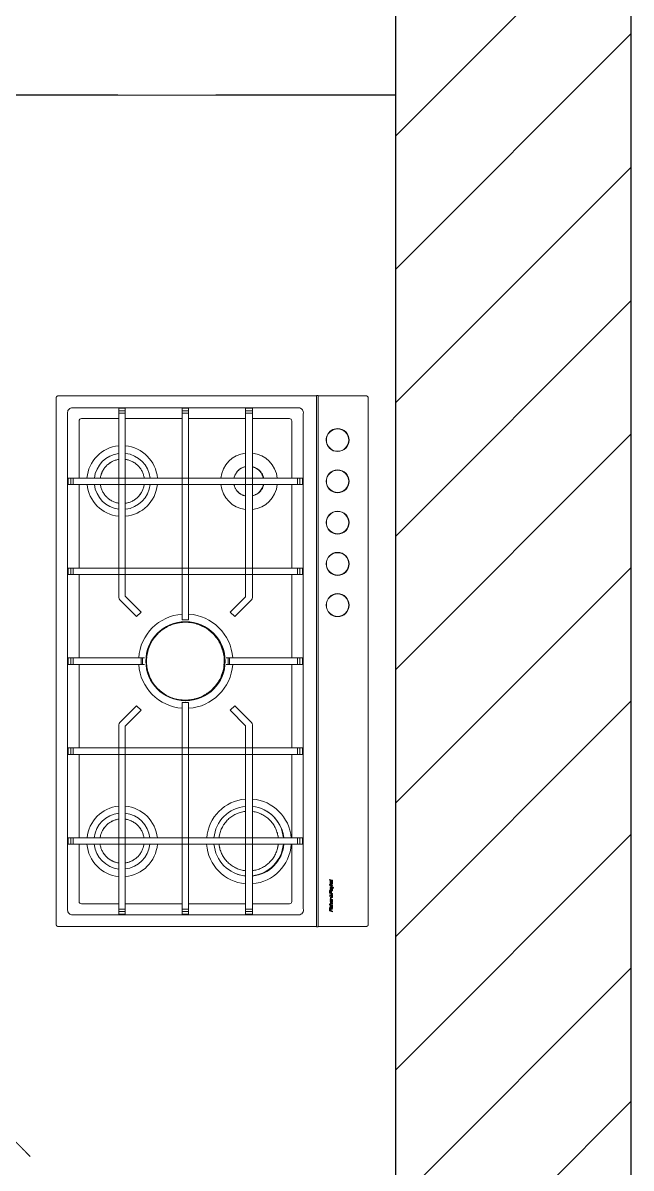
# Model space of a CAD drawing. Header units: millimetres. Extents: x 1680 to 166026, y 35966 to 91121.
# Drawn here: x 45872 to 46905, y 45782 to 47724 of the extents above; entities that cross this region are included whole.
import ezdxf

# ---------------------------------------------------------------- set-up
doc = ezdxf.new("R2010")
doc.units = ezdxf.units.MM
doc.linetypes.add('IMPORT-ACAD_ISO03W100', pattern=[762, 304.8, -457.2])
for name, color, linetype, lineweight in [('A-DETL-THIN', 151, 'Continuous', 18), ('A-GENM', 13, 'Continuous', 18), ('A-WALL', 255, 'Continuous', 18), ('A-WALL-PATT', 111, 'Continuous', 50), ('M-EQPM', 50, 'Continuous', 18)]:
    doc.layers.add(name, color=color, linetype=linetype, lineweight=lineweight)

# ---------------------------------------------------------------- blocks, each defined once
blk = doc.blocks.new('Generic Models 1 - Generic Models 1-312625-mebel yerləşmə planı')
at = {"layer": 'A-GENM', "color": 253, "linetype": 'IMPORT-ACAD_ISO03W100'}
blk.add_line((3294.7, -11569.8), (2674.7, -11569.8), dxfattribs=at)
blk.add_open_spline([(2674.7, -13369.8), (2672.5, -13367.6), (2669.2, -13364.4), (2665.1, -13360.2), (2662.6, -13357.8), (2660.8, -13355.9), (2659, -13354.1), (2657.4, -13352.5), (2655.9, -13351), (2654.5, -13349.6), (2653, -13348.1), (2651.5, -13346.6), (2650.1, -13345.2), (2649.7, -13344.8), (2649.7, -13344.8)], degree=3, knots=[0, 0, 0, 0, 0.0833333, 0.125, 0.1666667, 0.1875, 0.2083333, 0.25, 0.2708333, 0.2916667, 0.3333333, 0.375, 0.4166667, 0.5, 0.5, 0.5, 0.5], dxfattribs=at)
blk = doc.blocks.new('BAr - BAr-320350-mebel yerləşmə planı')
at = {"layer": 'A-GENM', "color": 253, "linetype": 'IMPORT-ACAD_ISO03W100'}
for p, q in [((3294.7, -10969.8), (994.7, -10969.8)), ((994.7, -10969.8), (994.7, -11569.8)), ((994.7, -11569.8), (3294.7, -11569.8))]:
    blk.add_line(p, q, dxfattribs=at)
blk = doc.blocks.new('FP-Revit-CG905DTGX1-GasCooktop-SG-90001649A - Fisher _ Paykel The Kitchen Tools CG365DNGX1 Cooktop-328009-mebel yerləşmə planı')
at = {"layer": 'A-GENM', "color": 251, "linetype": 'IMPORT-ACAD_ISO03W100', "true_color": 0x636466}
for p, q in [((-423.6, -187.8), (-425, -193.1)), ((-425, -193.1), (-423.7, -193.1)), ((-423.7, -193.1), (-423.2, -190.9)), ((-419.3, -187.8), (-423.6, -187.8)), ((-423.2, -190.9), (-420.3, -190.9)), ((-423, -190.1), (-422.6, -188.7)), ((-420, -190.1), (-423, -190.1)), ((-422.6, -188.7), (-419.5, -188.7)), ((-419.4, -189.4), (-420.3, -193.1)), ((-420.3, -190.9), (-420, -190.1)), ((-420.3, -193.1), (-419.2, -193.1)), ((-419.5, -188.7), (-419.3, -187.8)), ((-418.2, -189.4), (-419.4, -189.4)), ((-419.2, -193.1), (-418.2, -189.4)), ((-419.1, -188.6), (-418.9, -187.8)), ((-419.1, -188.6), (-418, -188.6)), ((-417.8, -187.8), (-418.9, -187.8)), ((-418.5, -191.9), (-417.7, -192)), ((-418, -188.6), (-417.8, -187.8)), ((-415, -190.3), (-414.1, -190.3)), ((-412.9, -187.8), (-414.3, -193.1)), ((-413.2, -193.1), (-414.3, -193.1)), ((-413.2, -193.1), (-412.6, -190.8)), ((-411.8, -187.8), (-412.9, -187.8)), ((-412.4, -190), (-411.8, -187.8)), ((-410.8, -191.3), (-411.3, -193.1)), ((-411.3, -193.1), (-410.2, -193.1)), ((-410.2, -193.1), (-409.3, -190)), ((-408.2, -191.4), (-405.1, -191.4)), ((-406, -190.9), (-408, -190.9)), ((-405.1, -191.9), (-406.3, -191.9)), ((-404, -189.1), (-405.1, -193.1)), ((-405.1, -193.1), (-404, -193.1)), ((-404, -189.1), (-402.9, -189.1)), ((-404, -193.1), (-403.4, -190.9)), ((-403.2, -189.9), (-402.9, -189.1)), ((-402, -190.8), (-401, -190.8)), ((-396.9, -192.2), (-398.8, -190.6)), ((-398, -190.5), (-396.7, -191.6)), ((-396.5, -191), (-395.7, -191.1)), ((-395.7, -193.1), (-396.5, -192.5)), ((-395.7, -191.1), (-396.1, -192)), ((-396.1, -192), (-395.3, -192.6)), ((-395.3, -192.6), (-395.7, -193.1)), ((-395, -193.1), (-393.6, -187.8)), ((-395, -193.1), (-393.7, -193.1)), ((-393.7, -193.1), (-393.3, -191.4)), ((-393.6, -187.8), (-390.1, -187.8)), ((-393.3, -191.4), (-391.3, -191.4)), ((-392.5, -188.7), (-393, -190.5)), ((-393, -190.5), (-391.3, -190.5)), ((-392.5, -188.7), (-390.9, -188.7)), ((-388.9, -190.4), (-387.7, -190.3)), ((-386.7, -193.1), (-386.3, -192.3)), ((-386.7, -193.1), (-385.6, -193.1)), ((-386.3, -191.2), (-386, -190.3)), ((-385.6, -193.1), (-384.9, -190.6)), ((-384.9, -194), (-385.1, -194.8)), ((-384.6, -189.4), (-384.1, -192.9)), ((-383.5, -189.4), (-384.6, -189.4)), ((-384.1, -192.9), (-383.1, -192.9)), ((-383.1, -192.5), (-383.5, -189.4)), ((-383.1, -192.5), (-381.4, -189.4)), ((-382.5, -193.3), (-380.3, -189.4)), ((-380.3, -189.4), (-381.4, -189.4)), ((-379.6, -187.8), (-381, -193.1)), ((-381, -193.1), (-380.1, -193.1)), ((-380.1, -193.1), (-379.6, -191.5)), ((-379.6, -187.8), (-378.7, -187.8)), ((-379.6, -191.5), (-378.8, -191.5)), ((-378.7, -187.8), (-379.5, -190.8)), ((-379, -190.8), (-379.5, -190.8)), ((-379, -190.8), (-377.6, -189.4)), ((-378.1, -193.1), (-378.8, -191.5)), ((-376.1, -189.4), (-378.2, -191.1)), ((-378.2, -191.1), (-376.8, -193.1)), ((-376.8, -193.1), (-378.1, -193.1)), ((-377.6, -189.4), (-376.1, -189.4)), ((-375.6, -191.4), (-372.5, -191.4)), ((-373.4, -190.9), (-375.4, -190.9)), ((-372.5, -191.9), (-373.7, -191.9)), ((-371.1, -187.8), (-372.5, -193.1)), ((-372.5, -193.1), (-371.4, -193.1)), ((-371.4, -193.1), (-370, -187.8)), ((-370, -187.8), (-371.1, -187.8))]:
    blk.add_line(p, q, dxfattribs=at)
for centre, radius, start, end in [((-416.7, -191.3), 1.23, 214.3054, 263.6946), ((-411.7, -191), 0.923, 345.1576, 165.1697), ((-410.9, -191.3), 2.01, 41.3857, 138.5902), ((-400.6, -190.1), 4.21, 339.5508, 348.8631), ((-386.9, -191.3), 1.3, 49.1601, 130.8399)]:
    blk.add_arc(centre, radius, start, end, dxfattribs=at)
for points, knots in [([(-418.5, -191.9), (-418.6, -192.3), (-418.6, -192.5), (-418.4, -192.7), (-418.1, -193), (-417.2, -193.1), (-416.2, -193.1), (-415.2, -193), (-414.6, -192.5), (-414.3, -191.8), (-414.3, -191.2), (-414.8, -190.9), (-416, -190.8), (-416.8, -190.8), (-417.2, -190.5), (-417.1, -190.2), (-416.4, -190), (-415.7, -190), (-415, -190.3)], [0, 0, 0, 0, 0.00101555, 0.00209891, 0.00386504, 0.0063921, 0.00949688, 0.01255713, 0.01531814, 0.01770141, 0.01985043, 0.02252504, 0.025385, 0.02802835, 0.02978801, 0.03140332, 0.03339126, 0.03577395, 0.03577395, 0.03577395, 0.03577395]), ([(-414.1, -190.3), (-414, -190), (-414, -189.8), (-414.2, -189.5), (-414.6, -189.4), (-414.9, -189.3), (-415.8, -189.3), (-416.7, -189.4), (-417.2, -189.4), (-417.6, -189.6), (-417.9, -189.9), (-418.1, -190.2), (-418.2, -190.6)], [0, 0, 0, 0, 0.000936, 0.00197209, 0.00313911, 0.00490782, 0.00721327, 0.00961908, 0.01158004, 0.01304748, 0.01442254, 0.01570319, 0.01570319, 0.01570319, 0.01570319]), ([(-418.2, -190.6), (-418.2, -191), (-418.1, -191.2), (-417.9, -191.4), (-417.6, -191.5), (-417, -191.6), (-416.4, -191.6), (-415.9, -191.6), (-415.7, -191.7), (-415.6, -191.9), (-415.6, -192.2), (-415.9, -192.5), (-416.2, -192.5), (-416.9, -192.5)], [0, 0, 0, 0, 0.00103198, 0.00202846, 0.00340252, 0.00511232, 0.0070196, 0.0085608, 0.00974536, 0.01062946, 0.01164759, 0.01272299, 0.01426813, 0.01426813, 0.01426813, 0.01426813]), ([(-405.1, -191.4), (-405, -190.9), (-404.9, -190.4), (-404.9, -189.9), (-405.2, -189.6), (-405.6, -189.4), (-406.3, -189.4), (-407, -189.4), (-407.7, -189.4), (-408.3, -189.6), (-408.7, -190), (-409.1, -190.7), (-409.3, -191.5), (-409.4, -192.4), (-409.1, -192.9), (-408, -193.2), (-406.9, -193.2), (-406, -192.9), (-405.5, -192.6)], [0, 0, 0, 0, 0.00166687, 0.00324154, 0.00470737, 0.00639344, 0.00848995, 0.01073866, 0.01299825, 0.01500779, 0.01717043, 0.01959079, 0.02231519, 0.02485556, 0.02761068, 0.03065733, 0.03407159, 0.03697849, 0.03697849, 0.03697849, 0.03697849]), ([(-408.2, -191.4), (-408.3, -191.9), (-408.3, -192.1), (-408, -192.4), (-407.4, -192.5), (-406.8, -192.4), (-406.4, -192.1), (-406.3, -191.9)], [0, 0, 0, 0, 0.001208462, 0.00259624, 0.004317218, 0.006253082, 0.007770716, 0.007770716, 0.007770716, 0.007770716]), ([(-408, -190.9), (-407.9, -190.5), (-407.8, -190.3), (-407.6, -190.1), (-407.1, -190), (-406.6, -190), (-406.2, -190), (-406, -190.2), (-405.9, -190.5), (-406, -190.9)], [0, 0, 0, 0, 0.000995007, 0.002217353, 0.003706201, 0.005198005, 0.006421845, 0.007462705, 0.008554105, 0.008554105, 0.008554105, 0.008554105]), ([(-403.4, -190.9), (-403.2, -190.5), (-402.8, -190.2), (-402.4, -190.1), (-402.1, -190.1), (-401.9, -190.5), (-402, -190.8)], [0, 0, 0, 0, 0.001428068, 0.002743462, 0.003918682, 0.005082479, 0.005082479, 0.005082479, 0.005082479]), ([(-403.2, -189.9), (-402.7, -189.6), (-402, -189.4), (-401.3, -189.5), (-400.9, -189.9), (-400.8, -190.4), (-401, -190.8)], [0, 0, 0, 0, 0.002147923, 0.004368067, 0.006386307, 0.008117093, 0.008117093, 0.008117093, 0.008117093]), ([(-400.7, -191.5), (-400.9, -192.5), (-400.5, -192.9), (-400, -193), (-399.3, -193.1), (-398.4, -193.1), (-397.1, -193), (-396.5, -192.5)], [0, 0, 0, 0, 0.00222857, 0.00410109, 0.00650482, 0.00970937, 0.01299067, 0.01299067, 0.01299067, 0.01299067]), ([(-398, -190.5), (-397.6, -190.4), (-397.2, -190.3), (-396.7, -190.3), (-396.4, -190.1), (-396.1, -189.8), (-395.9, -189.2), (-395.9, -188.9), (-396.1, -188.6), (-396.4, -188.4), (-396.9, -188.4), (-397.5, -188.4), (-398.2, -188.4), (-398.7, -188.5), (-399.2, -188.8), (-399.4, -189.2), (-399.5, -189.6), (-399.4, -190.3), (-399.2, -190.4), (-399.6, -190.4), (-400.1, -190.6), (-400.5, -190.9), (-400.7, -191.5)], [0, 0, 0, 0, 0.00144273, 0.00284938, 0.00433764, 0.00595354, 0.00743504, 0.00882402, 0.00991654, 0.01127461, 0.01282509, 0.01471409, 0.01664894, 0.01856912, 0.02033644, 0.02195907, 0.0237296, 0.02512356, 0.0264622, 0.02766896, 0.02925245, 0.03107374, 0.03107374, 0.03107374, 0.03107374]), ([(-398.8, -190.6), (-399.3, -190.7), (-399.7, -190.8), (-399.9, -191.1), (-400, -191.6), (-400.1, -192), (-400.1, -192.2), (-400, -192.5), (-399.6, -192.6), (-398.6, -192.7), (-397.2, -192.6), (-396.9, -192.2)], [0, 0, 0, 0, 0.00130303, 0.0025985, 0.00399029, 0.00529574, 0.00638137, 0.00741962, 0.00927282, 0.01228446, 0.01551349, 0.01551349, 0.01551349, 0.01551349]), ([(-391.3, -191.4), (-390.3, -191.3), (-389.6, -191.1), (-389.1, -190.4), (-388.8, -189.5), (-388.7, -188.7), (-388.9, -188), (-390.1, -187.8)], [0, 0, 0, 0, 0.00280013, 0.00553078, 0.00834397, 0.01105808, 0.0140877, 0.0140877, 0.0140877, 0.0140877]), ([(-390.9, -188.7), (-390.3, -188.7), (-390.1, -189), (-390, -189.3), (-390.2, -189.8), (-390.4, -190.5), (-391.3, -190.5)], [0, 0, 0, 0, 0.001357423, 0.002620336, 0.004375869, 0.006732232, 0.006732232, 0.006732232, 0.006732232]), ([(-386.3, -192.3), (-386.6, -192.7), (-387, -192.9), (-387.6, -193.1), (-388.3, -193.1), (-389, -193.1), (-389.5, -192.8), (-389.6, -192.2), (-389.4, -191.6), (-389, -191.2), (-388.3, -190.9), (-387.6, -190.9), (-386.7, -190.9), (-386.3, -191.2)], [0, 0, 0, 0, 0.00170615, 0.00368087, 0.00594742, 0.00812611, 0.01007486, 0.01202866, 0.01403738, 0.01622946, 0.01846476, 0.0210453, 0.02347376, 0.02347376, 0.02347376, 0.02347376]), ([(-388.9, -190.4), (-388.6, -189.8), (-387.8, -189.5), (-386.9, -189.3), (-386, -189.3), (-385.4, -189.5), (-384.9, -189.8), (-384.9, -190.6)], [0, 0, 0, 0, 0.00260323, 0.0054598, 0.00812035, 0.01044851, 0.01262372, 0.01262372, 0.01262372, 0.01262372]), ([(-386.6, -191.5), (-387.2, -191.4), (-387.8, -191.4), (-388.2, -191.6), (-388.5, -191.9), (-388.3, -192.4)], [0, 0, 0, 0, 0.001810254, 0.003412592, 0.004892411, 0.004892411, 0.004892411, 0.004892411]), ([(-388.3, -192.4), (-387.4, -192.7), (-386.7, -192.4), (-386.3, -191.8), (-386.6, -191.5)], [0, 0, 0, 0, 0.002638041, 0.004708433, 0.004708433, 0.004708433, 0.004708433]), ([(-372.5, -191.4), (-372.4, -190.9), (-372.3, -190.4), (-372.4, -189.9), (-372.6, -189.6), (-373.1, -189.4), (-373.7, -189.4), (-374.5, -189.4), (-375.1, -189.4), (-375.7, -189.6), (-376.1, -190), (-376.5, -190.7), (-376.7, -191.5), (-376.8, -192.4), (-376.5, -192.9), (-375.4, -193.2), (-374.4, -193.2), (-373.4, -192.9), (-372.9, -192.6)], [0, 0, 0, 0, 0.00166687, 0.00324154, 0.00470737, 0.00639344, 0.00848995, 0.01073866, 0.01299825, 0.01500779, 0.01717043, 0.01959079, 0.02231519, 0.02485556, 0.02761068, 0.03065733, 0.03407159, 0.03697849, 0.03697849, 0.03697849, 0.03697849]), ([(-375.6, -191.4), (-375.7, -191.9), (-375.7, -192.1), (-375.5, -192.4), (-374.8, -192.5), (-374.3, -192.4), (-373.8, -192.1), (-373.7, -191.9)], [0, 0, 0, 0, 0.001208462, 0.00259624, 0.004317218, 0.006253082, 0.007770716, 0.007770716, 0.007770716, 0.007770716]), ([(-375.4, -190.9), (-375.4, -190.5), (-375.2, -190.3), (-375, -190.1), (-374.5, -190), (-374, -190), (-373.7, -190), (-373.4, -190.2), (-373.4, -190.5), (-373.4, -190.9)], [0, 0, 0, 0, 0.000995007, 0.002217353, 0.003706201, 0.005198005, 0.006421845, 0.007462705, 0.008554105, 0.008554105, 0.008554105, 0.008554105])]:
    blk.add_open_spline(points, degree=3, knots=knots, dxfattribs=at)
for points, degree in [([(-405.5, -192.6), (-405.1, -191.9)], 1), ([(-385.1, -194.8), (-384.3, -194.8), (-383.3, -194.5), (-382.5, -193.3)], 3), ([(-384.9, -194), (-384.4, -194), (-383.7, -193.6)], 2), ([(-383.7, -193.6), (-383.1, -192.9)], 1), ([(-372.9, -192.6), (-372.5, -191.9)], 1)]:
    blk.add_open_spline(points, degree=degree, dxfattribs=at)
at = {"layer": 'M-EQPM', "color": 251, "true_color": 0x636466}
for p, q in [((-450, 272.1), (-450, -165.8)), ((446, 276.1), (-446, 276.1)), ((450, -165.8), (450, 272.1)), ((422, 256.6), (-422.2, 256.6)), ((-310.4, 251), (-310.4, 255.6)), ((-310.4, 255.6), (-299.6, 255.6)), ((-299.6, 255.6), (-299.6, 251)), ((-158, 251), (-158, 255.6)), ((-158, 255.6), (-147, 255.6)), ((-147, 255.6), (-147, 251)), ((-5.5, 251), (-5.5, 255.6)), ((-5.5, 255.6), (5.5, 255.6)), ((5.5, 255.6), (5.5, 251)), ((147, 251), (147, 255.6)), ((158, 255.6), (147, 255.6)), ((158, 255.6), (158, 251)), ((299.6, 251), (299.6, 255.6)), ((310.4, 255.6), (299.6, 255.6)), ((310.4, 255.6), (310.4, 251)), ((-430.2, 248.4), (-430.2, -135.7)), ((-411.3, 169.5), (-411.3, 233.2)), ((-407.4, 237.1), (-310.4, 237.1)), ((-310.4, 247.1), (-310.4, 251)), ((-299.6, 251), (-310.4, 251)), ((-310.4, 59.1), (-310.4, 247.1)), ((-310.4, 247.1), (-299.6, 247.1)), ((-299.6, 251), (-299.6, 247.1)), ((-299.6, 247.1), (-299.6, 59.1)), ((-299.6, 237.1), (-158, 237.1)), ((-158, 247.1), (-158, 251)), ((-147, 251), (-158, 251)), ((-158, 59.1), (-158, 247.1)), ((-158, 247.1), (-147, 247.1)), ((-147, 251), (-147, 247.1)), ((-147, 247.1), (-147, 59.1)), ((-147, 237.1), (-5.5, 237.1)), ((-5.5, 247.1), (-5.5, 251)), ((-5.5, 251), (5.5, 251)), ((-5.5, 131.4), (-5.5, 247.1)), ((5.5, 247.1), (-5.5, 247.1)), ((5.5, 251), (5.5, 247.1)), ((5.5, 247.1), (5.5, 131.4)), ((5.5, 237.1), (147, 237.1)), ((147, 247.1), (147, 251)), ((147, 251), (158, 251)), ((147, 59.1), (147, 247.1)), ((158, 247.1), (147, 247.1)), ((158, 251), (158, 247.1)), ((158, 247.1), (158, 59.1)), ((158, 237.1), (299.6, 237.1)), ((299.6, 247.1), (299.6, 251)), ((299.6, 251), (310.4, 251)), ((299.6, 59.1), (299.6, 247.1)), ((310.4, 247.1), (299.6, 247.1)), ((310.4, 251), (310.4, 247.1)), ((310.4, 247.1), (310.4, 59.1)), ((310.4, 237.1), (407.4, 237.1)), ((411.3, 233.2), (411.3, 169.5)), ((429.7, -135.7), (429.7, 248.5)), ((-428.9, 169.5), (-424.4, 169.5)), ((-428.9, 169.5), (-428.9, 158.7)), ((-424.4, 158.7), (-428.9, 158.7)), ((-424.4, 169.5), (-420.5, 169.5)), ((-424.4, 169.5), (-424.4, 158.7)), ((-420.5, 158.7), (-424.4, 158.7)), ((-108, 169.5), (-420.5, 169.5)), ((-420.5, 169.5), (-420.5, 158.7)), ((-420.5, 158.7), (-118.1, 158.7)), ((-411.3, 62), (-411.3, 158.7)), ((-118.1, 158.7), (-110.4, 158.7)), ((-110.4, 158.7), (-83.3, 131.8)), ((-101.2, 165.1), (-103.8, 167.8)), ((-75.6, 139.5), (-101.2, 165.1)), ((101.2, 165.1), (75.6, 139.5)), ((83.3, 131.8), (110.4, 158.7)), ((103.8, 167.8), (101.2, 165.1)), ((420.5, 169.5), (108, 169.5)), ((110.4, 158.7), (118.1, 158.7)), ((118.1, 158.7), (420.5, 158.7)), ((411.3, 158.7), (411.3, 62)), ((420.5, 169.5), (424.4, 169.5)), ((420.5, 158.7), (420.5, 169.5)), ((424.4, 158.7), (420.5, 158.7)), ((424.4, 169.5), (428.9, 169.5)), ((424.4, 158.7), (424.4, 169.5)), ((428.9, 158.7), (424.4, 158.7)), ((428.9, 158.7), (428.9, 169.5)), ((-83.3, 131.8), (-75.6, 139.5)), ((75.6, 139.5), (83.3, 131.8)), ((-5.5, 129.4), (-5.5, 131.4)), ((-5.5, 131.4), (5.5, 131.4)), ((-5.5, 126), (-5.5, 129.4)), ((-5.5, 129.4), (5.5, 129.4)), ((5.5, 131.4), (5.5, 129.4)), ((5.5, 129.4), (5.5, 126)), ((-428.9, 62), (-424.4, 62)), ((-428.9, 62), (-428.9, 51.2)), ((-424.4, 62), (-420.5, 62)), ((-424.4, 62), (-424.4, 51.2)), ((-420.5, 62), (-70, 62)), ((-420.5, 62), (-420.5, 51.2)), ((-310.4, -133.8), (-310.4, 59.1)), ((-299.6, 59.1), (-299.6, -133.8)), ((-158, -133.8), (-158, 59.1)), ((-147, 59.1), (-147, -133.8)), ((-70, 62), (-69.9, 62)), ((-70, 51.2), (-70, 62)), ((-69.9, 62), (-69.9, 51.2)), ((69.9, 62), (70, 62)), ((69.9, 51.2), (69.9, 62)), ((70, 62), (420.5, 62)), ((70, 62), (70, 51.2)), ((147, -133.8), (147, 59.1)), ((158, 59.1), (158, -133.8)), ((299.6, -133.8), (299.6, 59.1)), ((310.4, 59.1), (310.4, -133.8)), ((420.5, 62), (424.4, 62)), ((420.5, 51.2), (420.5, 62)), ((424.4, 62), (428.9, 62)), ((424.4, 51.2), (424.4, 62)), ((428.9, 51.2), (428.9, 62)), ((-424.4, 51.2), (-428.9, 51.2)), ((-420.5, 51.2), (-424.4, 51.2)), ((-70, 51.2), (-420.5, 51.2)), ((-411.3, -45.5), (-411.3, 51.2)), ((-69.9, 51.2), (-70, 51.2)), ((70, 51.2), (69.9, 51.2)), ((420.5, 51.2), (70, 51.2)), ((411.3, 51.2), (411.3, -45.5)), ((424.4, 51.2), (420.5, 51.2)), ((428.9, 51.2), (424.4, 51.2)), ((-5.5, -16.1), (-5.5, -12.6)), ((-5.5, -18.1), (-5.5, -16.1)), ((-5.5, -16.1), (5.5, -16.1)), ((-5.5, -133.8), (-5.5, -18.1)), ((-5.5, -18.1), (5.5, -18.1)), ((5.5, -12.6), (5.5, -16.1)), ((5.5, -16.1), (5.5, -18.1)), ((5.5, -18.1), (5.5, -133.8)), ((-83.3, -19.6), (-109.4, -45.5)), ((-101.2, -52.8), (-75.6, -27.2)), ((-75.6, -27.2), (-83.3, -19.6)), ((83.3, -19.6), (75.6, -27.2)), ((75.6, -27.2), (101.2, -52.8)), ((109.4, -45.5), (83.3, -19.6)), ((-428.9, -45.5), (-424.4, -45.5)), ((-428.9, -45.5), (-428.9, -57.1)), ((-424.4, -57.1), (-428.9, -57.1)), ((-424.4, -45.5), (-420.5, -45.5)), ((-424.4, -45.5), (-424.4, -57.1)), ((-420.5, -57.1), (-424.4, -57.1)), ((-118.1, -45.5), (-420.5, -45.5)), ((-420.5, -45.5), (-420.5, -57.1)), ((-420.5, -57.1), (-108, -57.1)), ((-411.3, -119.9), (-411.3, -57.1)), ((-109.4, -45.5), (-118.1, -45.5)), ((-103.8, -55.5), (-101.2, -52.8)), ((101.2, -52.8), (103.8, -55.5)), ((108, -57.1), (420.5, -57.1)), ((118.1, -45.5), (109.4, -45.5)), ((420.5, -45.5), (118.1, -45.5)), ((411.3, -57.1), (411.3, -119.9)), ((420.5, -57.1), (420.5, -45.5)), ((420.5, -45.5), (424.4, -45.5)), ((424.4, -57.1), (420.5, -57.1)), ((424.4, -45.5), (428.9, -45.5)), ((424.4, -57.1), (424.4, -45.5)), ((428.9, -57.1), (424.4, -57.1)), ((428.9, -57.1), (428.9, -45.5)), ((-310.4, -123.9), (-407.4, -123.9)), ((-310.4, -137.6), (-310.4, -133.8)), ((-310.4, -133.8), (-299.6, -133.8)), ((-158, -123.9), (-299.6, -123.9)), ((-299.6, -133.8), (-299.6, -137.6)), ((-158, -137.6), (-158, -133.8)), ((-158, -133.8), (-147, -133.8)), ((-5.5, -123.9), (-147, -123.9)), ((-147, -133.8), (-147, -137.6)), ((-5.5, -137.6), (-5.5, -133.8)), ((-5.5, -133.8), (5.5, -133.8)), ((147, -123.9), (5.5, -123.9)), ((5.5, -133.8), (5.5, -137.6)), ((147, -137.6), (147, -133.8)), ((158, -133.8), (147, -133.8)), ((299.6, -123.9), (158, -123.9)), ((158, -133.8), (158, -137.6)), ((299.6, -137.6), (299.6, -133.8)), ((310.4, -133.8), (299.6, -133.8)), ((407.4, -123.9), (310.4, -123.9)), ((310.4, -133.8), (310.4, -137.6)), ((-419.6, -143.6), (419.5, -143.6)), ((-310.4, -142.2), (-310.4, -137.6)), ((-310.4, -137.6), (-299.6, -137.6)), ((-310.4, -142.2), (-299.6, -142.2)), ((-299.6, -137.6), (-299.6, -142.2)), ((-158, -142.2), (-158, -137.6)), ((-158, -137.6), (-147, -137.6)), ((-158, -142.2), (-147, -142.2)), ((-147, -137.6), (-147, -142.2)), ((-5.5, -142.2), (-5.5, -137.6)), ((-5.5, -137.6), (5.5, -137.6)), ((-5.5, -142.2), (5.5, -142.2)), ((5.5, -137.6), (5.5, -142.2)), ((147, -142.2), (147, -137.6)), ((158, -137.6), (147, -137.6)), ((158, -142.2), (147, -142.2)), ((158, -137.6), (158, -142.2)), ((299.6, -142.2), (299.6, -137.6)), ((310.4, -137.6), (299.6, -137.6)), ((310.4, -142.2), (299.6, -142.2)), ((310.4, -137.6), (310.4, -142.2)), ((-450.5, -165.8), (-450.5, -168.8)), ((-450.5, -168.8), (-450.5, -165.8)), ((-450.5, -165.8), (-449.8, -165.8)), ((-449.8, -168.8), (-450.5, -168.8)), ((-449.8, -165.8), (-450, -165.8)), ((-450, -168.8), (-450, -249.9)), ((-450, -168.8), (-449.8, -168.8)), ((-449, -165.8), (-449.8, -165.8)), ((-449.8, -168.8), (-449, -168.8)), ((449, -165.8), (-449, -165.8)), ((-449, -168.8), (449, -168.8)), ((449.8, -165.8), (449, -165.8)), ((449, -168.8), (449.8, -168.8)), ((450, -165.8), (449.8, -165.8)), ((449.8, -165.8), (450.5, -165.8)), ((449.8, -168.8), (450, -168.8)), ((450.5, -168.8), (449.8, -168.8)), ((450, -249.9), (450, -168.8)), ((450.5, -168.8), (450.5, -165.8)), ((450.5, -165.8), (450.5, -168.8)), ((-446, -253.9), (446, -253.9))]:
    blk.add_line(p, q, dxfattribs=at)
at = {"layer": 'M-EQPM', "color": 251, "true_color": 0x636466, "flags": 128}
for points in [[(-310.4, 201.4), (-311, 201.3), (-312.5, 201), (-313.9, 200.7), (-315.4, 200.3), (-316.8, 199.9), (-318.2, 199.4), (-319.6, 198.8), (-321, 198.2), (-322.4, 197.5), (-323.7, 196.8), (-325, 196), (-326.2, 195.2), (-327.5, 194.3), (-328.6, 193.4), (-329.8, 192.4), (-330.9, 191.4), (-332, 190.4), (-333, 189.3), (-334, 188.1), (-334.9, 187), (-335.8, 185.7), (-336.6, 184.5), (-337.4, 183.2), (-338.2, 181.9), (-338.8, 180.6), (-339.5, 179.2), (-340, 177.8), (-340.6, 176.4), (-341, 175), (-341.4, 173.5), (-341.8, 172), (-342.1, 170.6), (-342.2, 169.5)], [(-267.8, 169.8), (-268.1, 171.2), (-268.4, 172.7), (-268.8, 174.2), (-269.2, 175.6), (-269.7, 177), (-270.2, 178.4), (-270.8, 179.8), (-271.5, 181.2), (-272.2, 182.5), (-272.9, 183.8), (-273.7, 185.1), (-274.6, 186.3), (-275.5, 187.5), (-276.5, 188.7), (-277.5, 189.8), (-278.5, 190.9), (-279.6, 191.9), (-280.7, 192.9), (-281.9, 193.8), (-283.1, 194.7), (-284.3, 195.6), (-285.6, 196.4), (-286.9, 197.1), (-288.3, 197.8), (-289.6, 198.5), (-291, 199.1), (-292.4, 199.6), (-293.8, 200.1), (-295.3, 200.5), (-296.7, 200.9), (-298.2, 201.2), (-299.6, 201.4)], [(299.4, 200.9), (297.9, 200.7), (296.5, 200.4), (295, 200), (293.6, 199.6), (292.1, 199.1), (290.7, 198.5), (289.4, 197.9), (288, 197.3), (286.7, 196.6), (285.4, 195.8), (284.1, 195), (282.9, 194.1), (281.7, 193.2), (280.5, 192.3), (279.4, 191.3), (278.3, 190.2), (277.3, 189.1), (276.3, 188), (275.3, 186.9), (274.4, 185.6), (273.6, 184.4), (272.8, 183.1), (272, 181.8), (271.3, 180.5), (270.7, 179.1), (270.1, 177.8), (269.6, 176.3), (269.1, 174.9), (268.7, 173.5), (268.3, 172), (268, 170.5), (267.9, 169.5)], [(342.1, 169.7), (341.8, 171.2), (341.5, 172.7), (341.1, 174.1), (340.7, 175.6), (340.2, 177), (339.6, 178.4), (339, 179.8), (338.4, 181.1), (337.6, 182.4), (336.9, 183.7), (336, 185), (335.2, 186.2), (334.2, 187.4), (333.3, 188.5), (332.3, 189.7), (331.2, 190.7), (330.1, 191.7), (329, 192.7), (327.8, 193.7), (326.6, 194.6), (325.3, 195.4), (324, 196.2), (322.7, 196.9), (321.4, 197.6), (320, 198.2), (318.6, 198.8), (317.2, 199.3), (315.8, 199.8), (314.3, 200.2), (312.9, 200.5), (311.4, 200.8), (310.4, 201)], [(-342.2, 158.6), (-341.9, 157.1), (-341.6, 155.6), (-341.2, 154.2), (-340.8, 152.7), (-340.3, 151.3), (-339.8, 149.9), (-339.2, 148.5), (-338.5, 147.2), (-337.8, 145.8), (-337.1, 144.5), (-336.3, 143.3), (-335.4, 142), (-334.5, 140.8), (-333.5, 139.7), (-332.5, 138.6), (-331.5, 137.5), (-330.4, 136.4), (-329.3, 135.5), (-328.1, 134.5), (-326.9, 133.6), (-325.7, 132.8), (-324.4, 132), (-323.1, 131.2), (-321.7, 130.5), (-320.4, 129.9), (-319, 129.3), (-317.6, 128.7), (-316.2, 128.3), (-314.7, 127.9), (-313.3, 127.5), (-311.8, 127.2), (-310.4, 127)], [(-299.6, 127), (-299, 127.1), (-297.5, 127.3), (-296.1, 127.7), (-294.6, 128), (-293.2, 128.5), (-291.8, 129), (-290.4, 129.5), (-289, 130.2), (-287.6, 130.8), (-286.3, 131.5), (-285, 132.3), (-283.8, 133.1), (-282.5, 134), (-281.4, 134.9), (-280.2, 135.9), (-279.1, 136.9), (-278, 138), (-277, 139.1), (-276, 140.2), (-275.1, 141.4), (-274.2, 142.6), (-273.4, 143.9), (-272.6, 145.1), (-271.8, 146.5), (-271.2, 147.8), (-270.5, 149.2), (-270, 150.6), (-269.4, 152), (-269, 153.4), (-268.6, 154.8), (-268.2, 156.3), (-267.9, 157.8), (-267.8, 158.7)], [(267.7, 158.7), (267.9, 157.8), (268.1, 156.3), (268.5, 154.8), (268.9, 153.4), (269.3, 151.9), (269.8, 150.5), (270.4, 149.1), (271, 147.7), (271.6, 146.4), (272.4, 145.1), (273.1, 143.8), (274, 142.5), (274.8, 141.3), (275.8, 140.1), (276.7, 139), (277.7, 137.8), (278.8, 136.8), (279.9, 135.8), (281, 134.8), (282.2, 133.8), (283.4, 132.9), (284.7, 132.1), (286, 131.3), (287.3, 130.6), (288.6, 129.9), (290, 129.3), (291.4, 128.7), (292.8, 128.2), (294.2, 127.7), (295.7, 127.3), (297.1, 127), (298.6, 126.7), (299.6, 126.5)], [(310.6, 126.6), (312.1, 126.8), (313.5, 127.1), (315, 127.5), (316.4, 127.9), (317.9, 128.4), (319.3, 129), (320.6, 129.6), (322, 130.2), (323.3, 130.9), (324.6, 131.7), (325.9, 132.5), (327.1, 133.4), (328.3, 134.3), (329.5, 135.2), (330.6, 136.2), (331.7, 137.3), (332.7, 138.4), (333.7, 139.5), (334.7, 140.6), (335.6, 141.9), (336.4, 143.1), (337.2, 144.4), (338, 145.7), (338.7, 147), (339.3, 148.4), (339.9, 149.7), (340.4, 151.2), (340.9, 152.6), (341.3, 154), (341.7, 155.5), (342, 157), (342.2, 158.4)], [(66, 56.7), (66, 59.3), (65.8, 62), (65.6, 64.6), (65.2, 67.2), (64.7, 69.8), (64.1, 72.4), (63.5, 74.9), (62.7, 77.4), (61.8, 79.9), (60.8, 82.4), (59.7, 84.8), (58.6, 87.2), (57.3, 89.5), (55.9, 91.7), (54.5, 94), (53, 96.1), (51.3, 98.2), (49.6, 100.2), (47.9, 102.2), (46, 104), (44.1, 105.8), (42.1, 107.6), (40, 109.2), (37.9, 110.8), (35.7, 112.2), (33.4, 113.6), (31.1, 114.9), (28.8, 116.1), (26.4, 117.2), (23.9, 118.2), (21.4, 119.1), (18.9, 119.9), (16.4, 120.6), (13.8, 121.2), (11.2, 121.7), (8.6, 122.1), (6, 122.4), (3.4, 122.6), (0.7, 122.7), (-1.9, 122.7), (-4.6, 122.5), (-7.2, 122.3), (-9.8, 122), (-12.4, 121.5), (-15, 121), (-17.6, 120.3), (-20.1, 119.6), (-22.6, 118.7), (-25.1, 117.8), (-27.5, 116.7), (-29.9, 115.6), (-32.2, 114.3), (-34.5, 113), (-36.7, 111.6), (-38.9, 110.1), (-41, 108.5), (-43, 106.8), (-45, 105), (-46.9, 103.2), (-48.7, 101.3), (-50.4, 99.3), (-52.1, 97.2), (-53.7, 95.1), (-55.2, 92.9), (-56.6, 90.7), (-57.9, 88.4), (-59.1, 86.1), (-60.2, 83.7), (-61.3, 81.3), (-62.2, 78.8), (-63, 76.3), (-63.8, 73.8), (-64.4, 71.2), (-64.9, 68.6), (-65.4, 66), (-65.7, 63.4), (-65.9, 60.7), (-66, 58.1), (-66, 56.7)], [(-66, 56.7), (-66, 54), (-65.8, 51.4), (-65.6, 48.8), (-65.2, 46.2), (-64.7, 43.6), (-64.1, 41), (-63.5, 38.4), (-62.7, 35.9), (-61.8, 33.4), (-60.8, 31), (-59.7, 28.6), (-58.6, 26.2), (-57.3, 23.9), (-55.9, 21.6), (-54.5, 19.4), (-53, 17.2), (-51.3, 15.2), (-49.6, 13.1), (-47.9, 11.2), (-46, 9.3), (-44.1, 7.5), (-42.1, 5.8), (-40, 4.1), (-37.9, 2.6), (-35.7, 1.1), (-33.4, -0.3), (-31.1, -1.6), (-28.8, -2.8), (-26.4, -3.9), (-23.9, -4.9), (-21.4, -5.8), (-18.9, -6.6), (-16.4, -7.3), (-13.8, -7.9), (-11.2, -8.4), (-8.6, -8.8), (-6, -9.1), (-3.4, -9.3), (-0.7, -9.3), (1.9, -9.3), (4.6, -9.2), (7.2, -9), (9.8, -8.6), (12.4, -8.2), (15, -7.6), (17.6, -7), (20.1, -6.2), (22.6, -5.4), (25.1, -4.4), (27.5, -3.4), (29.9, -2.2), (32.2, -1), (34.5, 0.4), (36.7, 1.8), (38.9, 3.3), (41, 4.9), (43, 6.6), (45, 8.3), (46.9, 10.2), (48.7, 12.1), (50.4, 14.1), (52.1, 16.1), (53.7, 18.2), (55.2, 20.4), (56.6, 22.6), (57.9, 24.9), (59.1, 27.3), (60.2, 29.7), (61.3, 32.1), (62.2, 34.6), (63, 37.1), (63.8, 39.6), (64.4, 42.2), (64.9, 44.8), (65.4, 47.4), (65.7, 50), (65.9, 52.6), (66, 55.2), (66, 56.7)], [(-310.6, -0.5), (-312.6, -0.8), (-314.6, -1.1), (-316.5, -1.6), (-318.5, -2.1), (-320.4, -2.6), (-322.3, -3.3), (-324.2, -4), (-326.1, -4.8), (-327.9, -5.7), (-329.7, -6.6), (-331.4, -7.7), (-333.1, -8.8), (-334.8, -9.9), (-336.4, -11.1), (-338, -12.4), (-339.5, -13.8), (-340.9, -15.2), (-342.3, -16.6), (-343.7, -18.2), (-344.9, -19.7), (-346.1, -21.3), (-347.3, -23), (-348.4, -24.7), (-349.4, -26.5), (-350.3, -28.3), (-351.2, -30.1), (-352, -32), (-352.7, -33.8), (-353.3, -35.8), (-353.9, -37.7), (-354.4, -39.7), (-354.8, -41.7), (-355.1, -43.6), (-355.3, -45.5)], [(-254.8, -45.5), (-254.9, -44.7), (-255.1, -42.7), (-255.5, -40.7), (-255.9, -38.8), (-256.5, -36.8), (-257.1, -34.9), (-257.7, -33), (-258.5, -31.1), (-259.3, -29.2), (-260.2, -27.4), (-261.2, -25.7), (-262.2, -23.9), (-263.3, -22.2), (-264.5, -20.6), (-265.7, -19), (-267, -17.4), (-268.4, -16), (-269.8, -14.5), (-271.3, -13.1), (-272.8, -11.8), (-274.4, -10.6), (-276.1, -9.4), (-277.7, -8.2), (-279.5, -7.2), (-281.2, -6.2), (-283, -5.3), (-284.9, -4.4), (-286.7, -3.7), (-288.6, -3), (-290.6, -2.4), (-292.5, -1.8), (-294.5, -1.3), (-296.5, -1), (-298.5, -0.7), (-299.6, -0.5)], [(299.2, -26), (298.2, -26.2), (297.2, -26.5), (296.3, -26.9), (295.3, -27.2), (294.4, -27.6), (293.5, -28.1), (292.6, -28.6), (291.7, -29.1), (290.8, -29.6), (290, -30.2), (289.2, -30.8), (288.4, -31.5), (287.6, -32.2), (286.9, -32.9), (286.2, -33.6), (285.5, -34.4), (284.9, -35.2), (284.3, -36), (283.7, -36.8), (283.1, -37.7), (282.6, -38.6), (282.2, -39.5), (281.7, -40.4), (281.3, -41.3), (281, -42.3), (280.7, -43.3), (280.4, -44.2), (280.1, -45.2)], [(329.9, -45.5), (329.8, -44.8), (329.5, -43.8), (329.2, -42.8), (328.9, -41.8), (328.5, -40.9), (328.1, -40), (327.6, -39), (327.1, -38.2), (326.6, -37.3), (326, -36.4), (325.5, -35.6), (324.8, -34.8), (324.2, -34), (323.5, -33.3), (322.8, -32.5), (322, -31.8), (321.2, -31.2), (320.4, -30.5), (319.6, -29.9), (318.8, -29.4), (317.9, -28.8), (317, -28.3), (316.1, -27.9), (315.2, -27.4), (314.2, -27.1), (313.3, -26.7), (312.3, -26.4), (311.3, -26.1), (310.4, -25.9)], [(-355.2, -57.1), (-355, -58.8), (-354.6, -60.8), (-354.1, -62.8), (-353.6, -64.7), (-353, -66.7), (-352.4, -68.6), (-351.6, -70.5), (-350.8, -72.3), (-349.9, -74.1), (-348.9, -75.9), (-347.9, -77.6), (-346.8, -79.3), (-345.6, -81), (-344.4, -82.6), (-343.1, -84.1), (-341.7, -85.6), (-340.3, -87), (-338.8, -88.4), (-337.3, -89.7), (-335.7, -91), (-334, -92.2), (-332.4, -93.3), (-330.6, -94.4), (-328.9, -95.4), (-327.1, -96.3), (-325.2, -97.1), (-323.4, -97.9), (-321.5, -98.6), (-319.5, -99.2), (-317.6, -99.7), (-315.6, -100.2), (-313.6, -100.6), (-311.6, -100.9), (-310.4, -101)], [(-299.5, -101), (-297.5, -100.8), (-295.5, -100.4), (-293.6, -100), (-291.6, -99.5), (-289.7, -98.9), (-287.8, -98.3), (-285.9, -97.5), (-284, -96.7), (-282.2, -95.9), (-280.4, -94.9), (-278.7, -93.9), (-277, -92.8), (-275.3, -91.6), (-273.7, -90.4), (-272.1, -89.1), (-270.6, -87.8), (-269.2, -86.4), (-267.8, -84.9), (-266.4, -83.4), (-265.2, -81.8), (-264, -80.2), (-262.8, -78.5), (-261.7, -76.8), (-260.7, -75.1), (-259.8, -73.3), (-258.9, -71.5), (-258.1, -69.6), (-257.4, -67.7), (-256.8, -65.8), (-256.2, -63.9), (-255.7, -61.9), (-255.3, -59.9), (-255, -57.9), (-254.9, -57.2)], [(280.3, -57.1), (280.5, -57.9), (280.8, -58.8), (281.1, -59.8), (281.5, -60.8), (281.9, -61.7), (282.4, -62.6), (282.9, -63.5), (283.4, -64.4), (284, -65.2), (284.5, -66.1), (285.2, -66.9), (285.8, -67.6), (286.5, -68.4), (287.2, -69.1), (288, -69.8), (288.8, -70.5), (289.6, -71.1), (290.4, -71.7), (291.2, -72.3), (292.1, -72.8), (293, -73.3), (293.9, -73.8), (294.8, -74.2), (295.8, -74.6), (296.7, -74.9), (297.7, -75.3), (298.7, -75.5), (299.6, -75.8)], [(310.8, -75.7), (311.8, -75.4), (312.8, -75.1), (313.7, -74.8), (314.7, -74.4), (315.6, -74), (316.5, -73.6), (317.4, -73.1), (318.3, -72.6), (319.2, -72), (320, -71.4), (320.8, -70.8), (321.6, -70.2), (322.4, -69.5), (323.1, -68.8), (323.8, -68), (324.5, -67.3), (325.1, -66.5), (325.7, -65.7), (326.3, -64.8), (326.9, -64), (327.4, -63.1), (327.8, -62.2), (328.3, -61.3), (328.7, -60.3), (329, -59.4), (329.3, -58.4), (329.6, -57.4)]]:
    blk.add_lwpolyline(points, dxfattribs=at)
at = {"layer": 'M-EQPM', "color": 251, "true_color": 0x636466}
for centre, radius, start, end in [((-446, 272.1), 4, 141.3178, 145.5885), ((-446, 272.1), 4, 128.6822, 141.3178), ((-446, 272.1), 4, 124.4115, 128.6822), ((446, 272.1), 4, 51.3178, 55.5885), ((446, 272.1), 4, 38.6822, 51.3178), ((446, 272.1), 4, 34.4115, 38.6822), ((-422.1, 248.5), 8.08, 90.4202, 180.7437), ((421.8, 248.7), 7.9, 358.1502, 88.4004), ((-407.4, 233.2), 3.94, 90, 180), ((407.4, 233.2), 3.94, 0, 90), ((-305.5, 163.9), 60, 94.7295, 174.4451), ((-305.5, 163.9), 60, 5.5549, 84.3996), ((305.5, 163.9), 60, 95.6004, 174.4488), ((305.5, 163.9), 60, 5.5537, 85.2705), ((-305, 164.2), 47.7, 96.6679, 173.5197), ((-305, 164.2), 37.6, 120, 128.0912), ((-305, 164.2), 37.6, 98.5587, 101.144), ((-305, 164.2), 47.7, 6.4803, 83.3321), ((-305, 164.2), 37.6, 78.856, 81.4413), ((-305, 164.2), 37.6, 51.9088, 60), ((305, 163.7), 47.7, 96.4998, 172.8291), ((305, 163.7), 47.7, 7.1735, 83.4983), ((305, 163.7), 37.6, 79.3174, 81.44), ((305, 163.7), 37.6, 60, 71.0547), ((-305, 164.2), 37.6, 150, 160.4203), ((-305, 164.2), 37.6, 19.5797, 30), ((305, 163.7), 37.6, 141.9088, 150), ((305, 163.7), 37.6, 30, 38.0912), ((-305.5, 163.9), 60, 185.1441, 265.2705), ((-305, 164.2), 47.7, 186.6482, 263.3321), ((-305, 164.2), 37.6, 169.3174, 171.4683), ((-305, 164.2), 37.6, 188.7528, 190.6826), ((-305.5, 163.9), 60, 275.6004, 354.8559), ((-305, 164.2), 47.7, 276.6679, 353.3518), ((-305, 164.2), 37.6, 8.5317, 10.6826), ((-305, 164.2), 37.6, 349.3174, 351.2472), ((-108.1, 163.5), 5.99, 44.9065, 89.6301), ((108.1, 163.5), 5.99, 90.3699, 135.0935), ((305.5, 163.9), 60, 185.1441, 264.3996), ((305, 163.7), 47.7, 186.2907, 263.5002), ((305, 163.7), 37.6, 168.856, 170.7953), ((305, 163.7), 47.7, 276.5017, 353.7093), ((305.5, 163.9), 60, 274.7295, 354.8559), ((305, 163.7), 37.6, 9.2073, 11.144), ((305, 163.7), 37.6, 348.856, 351.9255), ((-305, 164.2), 37.6, 198.9453, 210), ((-305, 164.2), 37.6, 330, 341.0547), ((0, 56.1), 80, 94.0451, 175.6831), ((0, 56.1), 80, 4.3169, 85.9491), ((305, 163.7), 37.6, 321.9088, 330), ((-305, 164.2), 37.6, 231.9088, 240), ((-305, 164.2), 37.6, 258.856, 261.4413), ((-305, 164.2), 37.6, 278.5587, 281.144), ((-305, 164.2), 37.6, 300, 308.0912), ((0, 56.7), 67, 360, 180), ((0, 56.7), 66, 106.5242, 118.8513), ((0, 56.7), 66, 83.9065, 99.4229), ((0, 56.7), 66, 67.5, 73.1323), ((305, 163.7), 37.6, 228.389, 251.5426), ((305, 163.7), 37.6, 259.3174, 261.4426), ((0, 56.7), 66, 170.2385, 180), ((0, 56.7), 66, 360, 8.4133), ((0, 56.1), 80, 183.6437, 265.9549), ((0, 56.7), 67, 180, 360), ((0, 56.1), 67, 180, 360), ((0, 56.7), 66, 180, 188.4133), ((0, 56.1), 80, 274.0509, 356.3563), ((0, 56.7), 66, 350.2385, 360), ((-305.6, -51.3), 72, 93.9245, 175.2501), ((-305.6, -51.3), 72, 4.7499, 85.1648), ((-305, -50.8), 59.2, 95.1858, 174.6954), ((-305, -50.8), 59.2, 5.3046, 84.7197), ((-305, -50.8), 50.5, 96.0754, 102.8571), ((-305, -50.8), 50.5, 77.1429, 83.8139), ((0, 56.7), 66, 247.5, 253.1323), ((0, 56.7), 66, 263.9065, 279.4229), ((0, 56.7), 66, 286.5242, 298.8513), ((305, -51.4), 48.3, 96.4101, 172.7994), ((305, -51.4), 48.3, 7.2006, 83.5898), ((-305.5, -51.5), 59.2, 153.5002, 174.0182), ((305, -50.8), 25.7, 129.2043, 147.3243), ((305, -50.8), 25.7, 102.1542, 112.43), ((305, -50.8), 25.7, 67.57, 77.8465), ((305, -50.8), 25.7, 32.6757, 50.7957), ((-305.6, -51.3), 72, 184.7539, 266.0755), ((-305.5, -51.5), 59.2, 185.6719, 265.2081), ((-305, -50.8), 59.2, 186.3494, 264.8142), ((-305, -50.8), 59.2, 275.2803, 353.5955), ((-305.6, -51.3), 72, 274.8352, 355.1909), ((-108.1, -51.3), 5.99, 270.3699, 315.0935), ((108.1, -51.3), 5.99, 224.9065, 269.6301), ((305, -51.4), 48.3, 187.0409, 263.5899), ((305, -51.4), 48.3, 276.4102, 352.9591), ((-305.5, -51.5), 59.2, 275.6743, 334.2857), ((305, -50.8), 25.7, 212.6757, 230.7957), ((305, -51.4), 25.6, 216, 257.7802), ((305, -50.8), 25.7, 247.57, 257.8458), ((305, -51.4), 25.6, 282.2198, 324), ((305, -50.8), 25.7, 282.1535, 292.43), ((305, -50.8), 25.7, 309.2043, 327.3243), ((-305, -50.8), 50.5, 257.1429, 263.9246), ((-305, -50.8), 50.5, 276.1861, 282.8571), ((-421.7, -135.4), 8.46, 182.2172, 284.3101), ((-407.4, -119.9), 3.94, 180, 270), ((407.4, -119.9), 3.94, 270, 0), ((421.4, -135.5), 8.26, 256.9316, 358.5937), ((95, -201.8), 19.5, 360, 180), ((95, -201.8), 19, 360, 180), ((165, -201.8), 19.5, 360, 180), ((165, -201.8), 19, 360, 180), ((235, -201.8), 19.5, 360, 180), ((235, -201.8), 19, 360, 180), ((305, -201.8), 19.5, 360, 180), ((305, -201.8), 19, 360, 180), ((375, -201.8), 19.5, 135.6129, 180), ((375, -201.8), 19, 360, 180), ((375, -201.8), 19.5, 360, 135), ((95, -201.8), 19.5, 180, 360), ((95, -201.8), 19, 180, 360), ((165, -201.8), 19.5, 180, 360), ((165, -201.8), 19, 180, 360), ((235, -201.8), 19.5, 180, 360), ((235, -201.8), 19, 180, 360), ((305, -201.8), 19.5, 180, 360), ((305, -201.8), 19, 180, 360), ((375, -201.8), 19.5, 180, 360), ((375, -201.8), 19, 180, 360), ((-446, -249.9), 4, 214.4115, 218.6822), ((-446, -249.9), 4, 218.6822, 231.3178), ((446, -249.9), 4, 308.6822, 321.3178), ((446, -249.9), 4, 321.3178, 325.5885), ((-446, -249.9), 4, 231.3178, 235.5885), ((446, -249.9), 4, 304.4115, 308.6822)]:
    blk.add_arc(centre, radius, start, end, dxfattribs=at)
for points, knots in [([(-450, 272.1), (-450, 272.2), (-450, 272.4), (-449.9, 272.8), (-449.9, 273.1), (-449.8, 273.4), (-449.7, 273.6), (-449.6, 273.7), (-449.6, 273.9), (-449.5, 274.1), (-449.4, 274.3), (-449.3, 274.4)], [0, 0, 0, 0, 0.142857, 0.285714, 0.428571, 0.571429, 0.642857, 0.714286, 0.785714, 0.857143, 1, 1, 1, 1]), ([(-448.3, 275.4), (-448.2, 275.5), (-448, 275.6), (-447.8, 275.7), (-447.6, 275.8), (-447.5, 275.8), (-447.3, 275.9), (-447, 276), (-446.7, 276), (-446.4, 276.1), (-446.2, 276.1), (-446, 276.1)], [0, 0, 0, 0, 0.142857, 0.214286, 0.285714, 0.357143, 0.428571, 0.571429, 0.678571, 0.785714, 1, 1, 1, 1]), ([(446, 276.1), (446.1, 276.1), (446.3, 276.1), (446.7, 276.1), (447, 276), (447.3, 275.9), (447.5, 275.8), (447.6, 275.8), (447.8, 275.7), (448, 275.6), (448.2, 275.5), (448.3, 275.4)], [0, 0, 0, 0, 0.142857, 0.285714, 0.428571, 0.571429, 0.642857, 0.714286, 0.785714, 0.857143, 1, 1, 1, 1]), ([(449.3, 274.4), (449.4, 274.3), (449.5, 274.1), (449.6, 273.9), (449.6, 273.7), (449.7, 273.6), (449.8, 273.4), (449.9, 273.1), (449.9, 272.8), (450, 272.5), (450, 272.3), (450, 272.1)], [0, 0, 0, 0, 0.142857, 0.214286, 0.285714, 0.357143, 0.428571, 0.571429, 0.678571, 0.785714, 1, 1, 1, 1]), ([(-449.3, -252.2), (-449.4, -252.1), (-449.5, -251.9), (-449.6, -251.7), (-449.6, -251.5), (-449.7, -251.4), (-449.8, -251.2), (-449.9, -250.9), (-449.9, -250.6), (-450, -250.3), (-450, -250.1), (-450, -249.9)], [0, 0, 0, 0, 0.142857, 0.214286, 0.285714, 0.357143, 0.428571, 0.571429, 0.678571, 0.785714, 1, 1, 1, 1]), ([(450, -249.9), (450, -250), (450, -250.2), (449.9, -250.6), (449.9, -250.9), (449.8, -251.2), (449.7, -251.4), (449.6, -251.5), (449.6, -251.7), (449.5, -251.9), (449.4, -252.1), (449.3, -252.2)], [0, 0, 0, 0, 0.142857, 0.285714, 0.428571, 0.571429, 0.642857, 0.714286, 0.785714, 0.857143, 1, 1, 1, 1]), ([(-446, -253.9), (-446.1, -253.9), (-446.3, -253.9), (-446.7, -253.8), (-447, -253.8), (-447.3, -253.7), (-447.5, -253.6), (-447.6, -253.5), (-447.8, -253.5), (-448, -253.4), (-448.2, -253.3), (-448.3, -253.2)], [0, 0, 0, 0, 0.142857, 0.285714, 0.428571, 0.571429, 0.642857, 0.714286, 0.785714, 0.857143, 1, 1, 1, 1]), ([(448.3, -253.2), (448.2, -253.3), (448, -253.4), (447.8, -253.5), (447.6, -253.5), (447.5, -253.6), (447.3, -253.7), (447, -253.8), (446.7, -253.8), (446.4, -253.9), (446.2, -253.9), (446, -253.9)], [0, 0, 0, 0, 0.142857, 0.214286, 0.285714, 0.357143, 0.428571, 0.571429, 0.678571, 0.785714, 1, 1, 1, 1])]:
    blk.add_open_spline(points, degree=3, knots=knots, dxfattribs=at)

msp = doc.modelspace()

# ---------------------------------------------------------------- hatches: boundary and pattern name
at = {"layer": 'A-WALL-PATT', "lineweight": 18}
h = msp.add_hatch(dxfattribs=at)
h.set_pattern_fill('FP_1', color=256, style=0, pattern_type=2)
h.set_pattern_definition([(45, (43209.95, 59171.05), (-113.137, 113.137), [])])
h.paths.add_polyline_path([(46723.8, 45181.2), (46904.6, 45181.2), (46904.6, 65581.2), (46504.6, 65581.2), (46504.6, 45181.2)], flags=0)

# ---------------------------------------------------------------- linework, layer by layer
at = {"layer": 'A-DETL-THIN'}
msp.add_line((39644.6, 47601.2), (46504.6, 47601.2), dxfattribs=at)
at = {"layer": 'A-WALL', "lineweight": 30}
for p, q in [((46904.6, 44781.2), (46904.6, 65981.2)), ((46504.6, 56321.2), (46504.6, 45181.2))]:
    msp.add_line(p, q, dxfattribs=at)

# ---------------------------------------------------------------- block references
at = {"layer": 'A-GENM', "color": 253, "linetype": 'IMPORT-ACAD_ISO03W100'}
for name in ['BAr - BAr-320350-mebel yerləşmə planı', 'Generic Models 1 - Generic Models 1-312625-mebel yerləşmə planı']:
    msp.add_blockref(name, (43209.9, 59171.1), dxfattribs=at)
at = {"layer": 'M-EQPM', "rotation": 89.9999999999999}
msp.add_blockref('FP-Revit-CG905DTGX1-GasCooktop-SG-90001649A - Fisher _ Paykel The Kitchen Tools CG365DNGX1 Cooktop-328009-mebel yerləşmə planı', (46204.6, 46641.2), dxfattribs=at)

doc.saveas('drawing.dxf')
